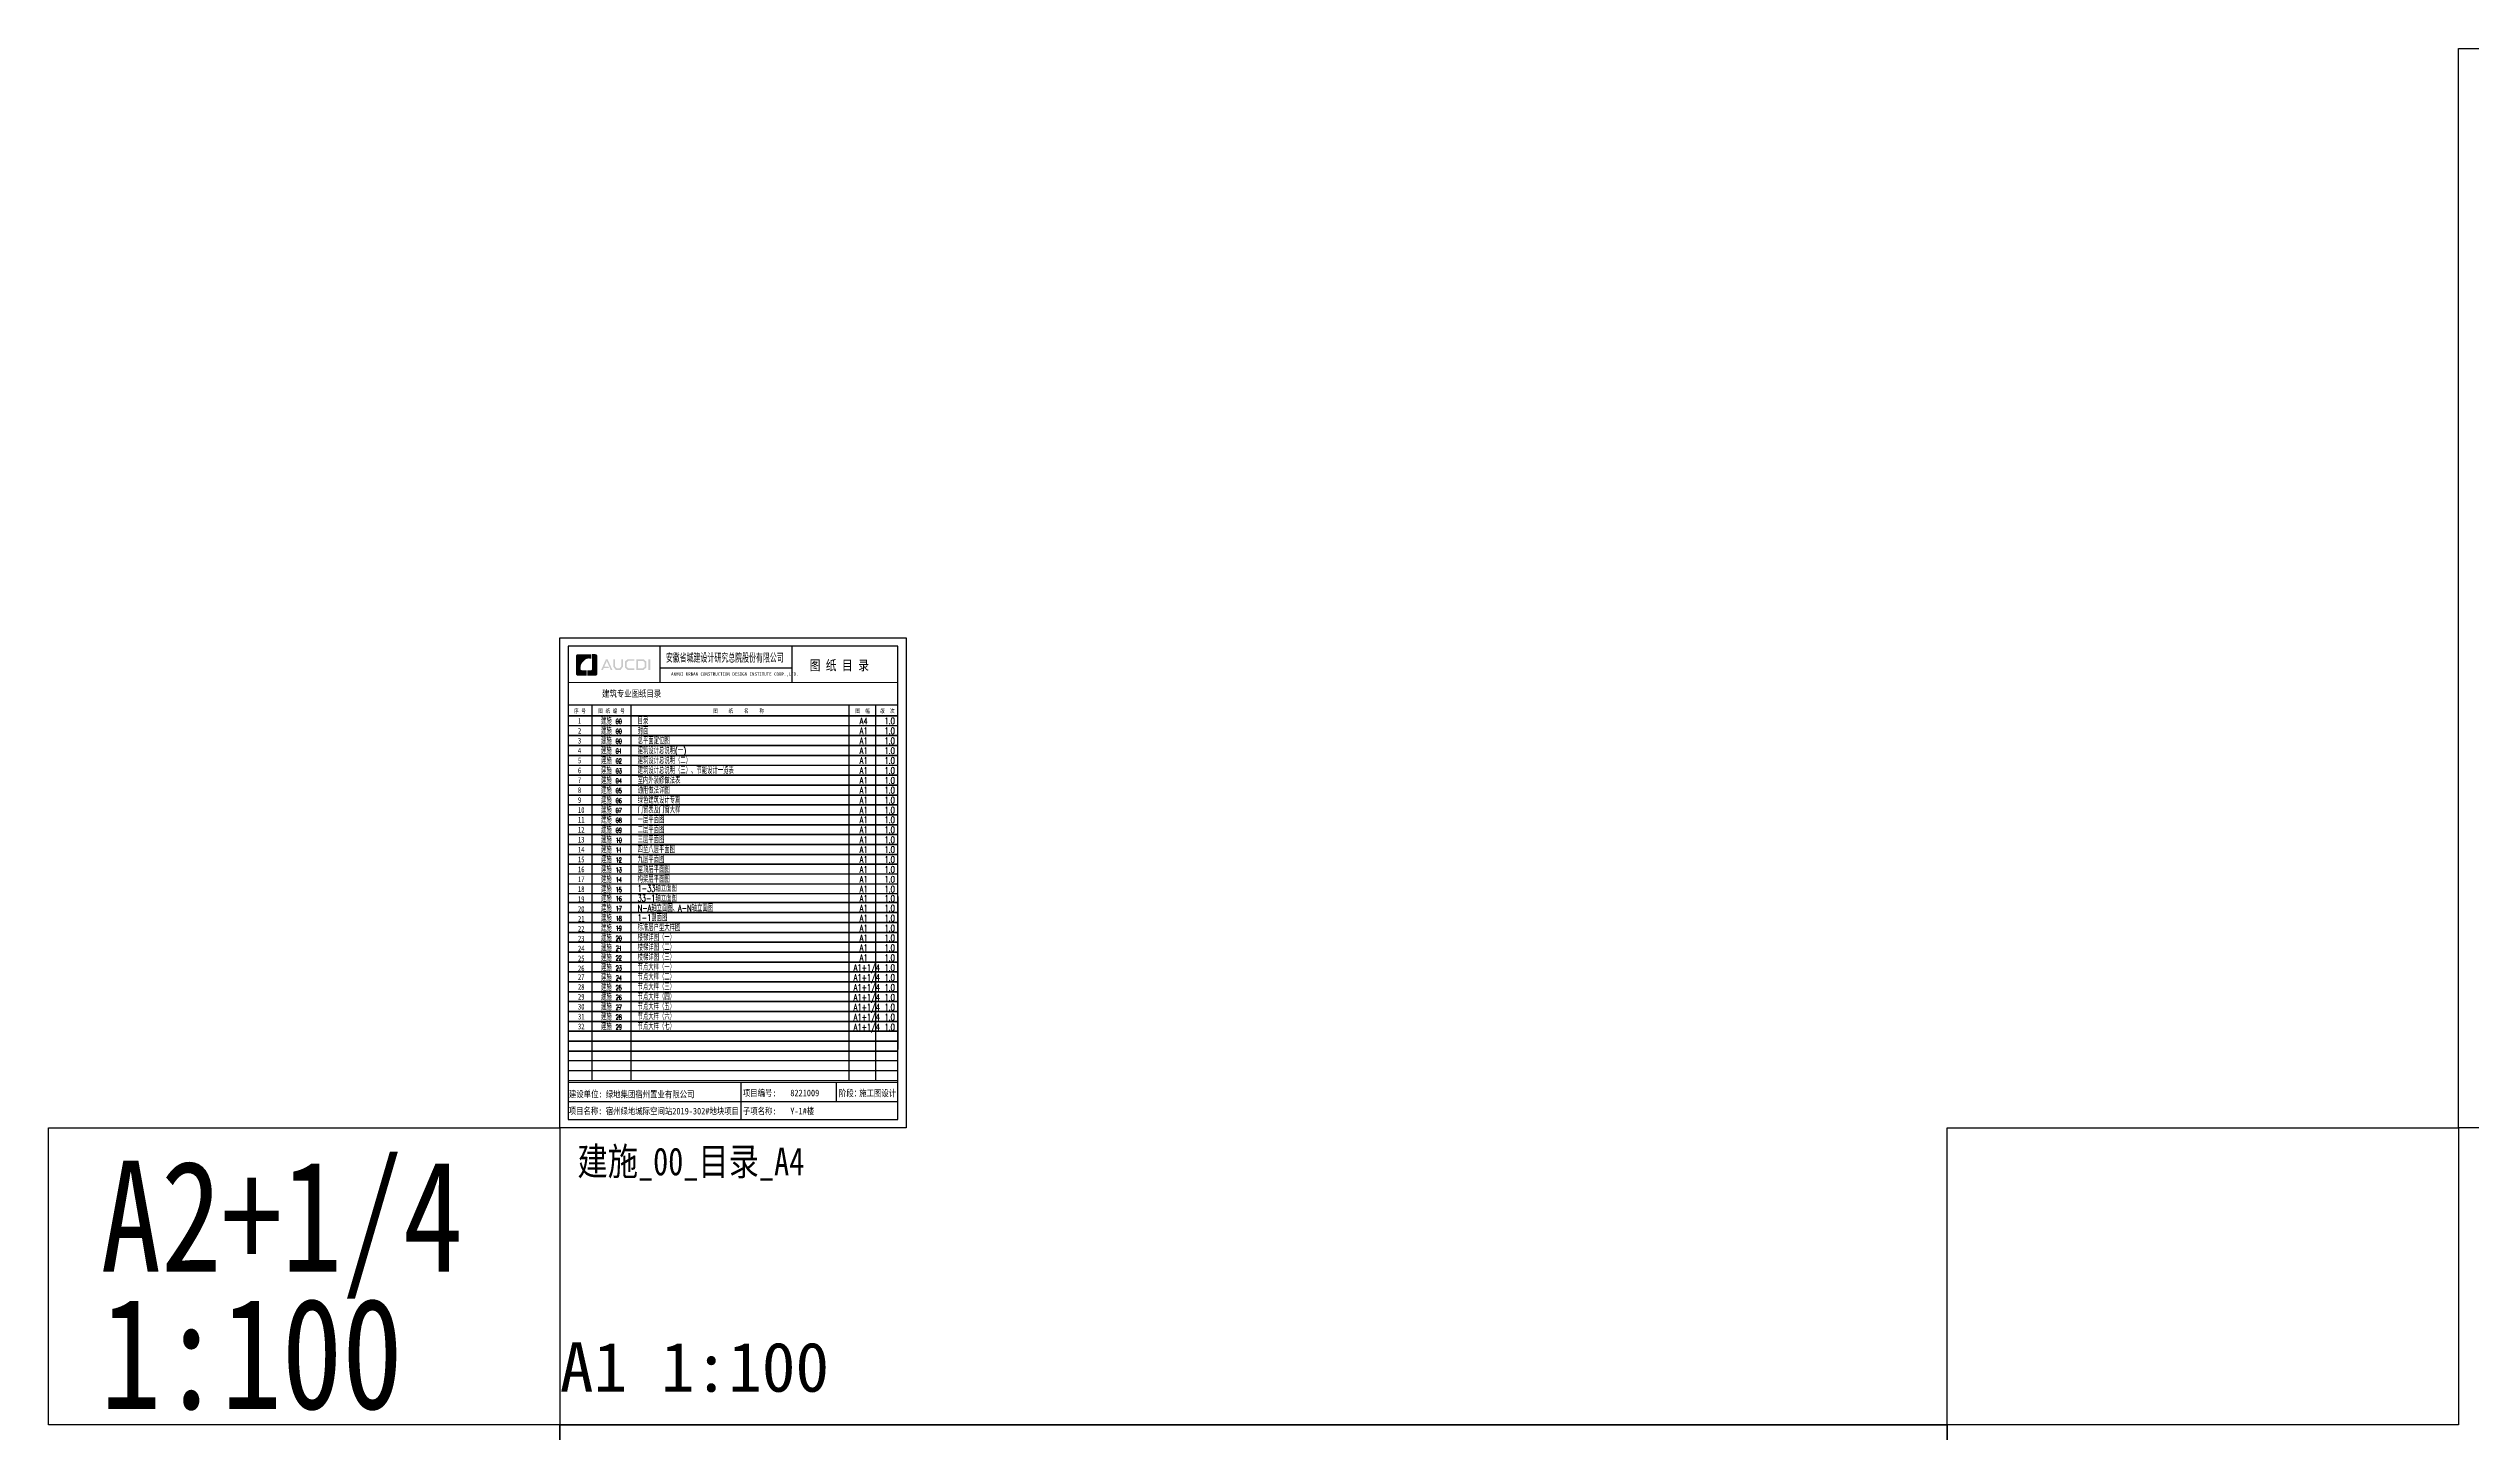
# Model space of a CAD drawing. Extents: x -518115 to 790560, y -210384 to 1628073.
# Drawn here: x 375314 to 522210, y 1323157 to 1407068 of the extents above; entities that cross this region are included whole.
import ezdxf

# ---------------------------------------------------------------- set-up
doc = ezdxf.new("R2010")
doc.units = 0
doc.header["$LTSCALE"] = 1000
doc.header["$MEASUREMENT"] = 0
for name, color, linetype in [('C-Sheet-图框', 101, 'Continuous'), ('PUB_TEXT', 4, 'Continuous'), ('图框', 140, 'Continuous'), ('图签文字', 147, 'Continuous'), ('导图字', 7, 'Continuous'), ('立面栏杆', 242, 'Continuous')]:
    doc.layers.add(name, color=color, linetype=linetype)
doc.layers.add('yichutu', color=7, linetype='Continuous', true_color=0xffffff, plot=False)
doc.styles.add('_HZTXT', font='txt.shx', dxfattribs={"width": 0.8, "bigfont": 'hztxt.shx'})
doc.styles.add('_TCH_LABEL', font='')
doc.styles.add('DIM_FONT', font='SIMPLEX.shx', dxfattribs={"width": 0.56})
doc.styles.add('STYLE111', font='', dxfattribs={"width": 0.7})
doc.styles.add('建筑图签-1', font='', dxfattribs={"width": 0.7})
doc.styles.add('黑体', font='')
doc.styles.get('_TCH_LABEL').set_extended_font_data('SimHei')
doc.styles.get('STYLE111').set_extended_font_data('SimHei')
doc.styles.get('建筑图签-1').set_extended_font_data('SimHei')
doc.styles.get('黑体').set_extended_font_data('SimHei')

# ---------------------------------------------------------------- blocks, each defined once
blk = doc.blocks.new('yct-841-594-84100-59399.9999999999-100-1000.0')
at = {"color": 7, "true_color": 0xffffff}
blk.add_lwpolyline([(0, -3549), (80358, -3549), (80358, 0), (0, 0)], close=True, dxfattribs=at)
at = {"layer": 'yichutu', "color": 7, "true_color": 0xffffff}
blk.add_lwpolyline([(0, 0), (0, 59400), (84100, 59400), (84100, 0)], close=True, dxfattribs=at)
at = {"layer": 'yichutu', "color": 7, "true_color": 0xffffff, "style": '_TCH_LABEL'}
blk.add_text('A1 1:100', height=3000, dxfattribs=at).set_placement((0, 61400))
blk = doc.blocks.new('院标1')
h = blk.add_hatch(color=150)
h.dxf.hatch_style = 1
h.set_gradient(color1=(33, 113, 253), color2=(33, 113, 253), tint=1, name='INVCURVED')
edge = h.paths.add_edge_path()
edge.add_spline(control_points=[(116373, 648379), (116379, 648379), (116382, 648379), (116391, 648379), (116391, 648379), (116391, 648379), (116616, 648379), (116616, 648379), (116616, 648379), (116616, 648379), (116616, 648054), (116616, 648054), (116616, 648054), (116616, 648054), (116108, 648054), (116108, 648054), (116108, 648054), (116028, 648054), (115963, 648111), (115963, 648199), (115963, 648199), (115963, 648199), (115963, 649215), (115963, 649215), (115963, 649215), (115963, 649295), (116018, 649360), (116108, 649360), (116108, 649360), (116108, 649360), (116897, 649360), (116897, 649360), (116897, 649360), (116897, 649360), (116897, 649080), (116897, 649080), (116897, 649080), (116897, 649080), (116566, 649140), (116356, 648859), (116356, 648859), (116245, 648719), (116240, 648545), (116247, 648466), (116247, 648466), (116254, 648386), (116247, 648466), (116247, 648466), (116247, 648466), (116247, 648466), (116258, 648374), (116373, 648379)], knot_values=[0, 0, 0, 0, 0.0714286, 0.0714286, 0.0714286, 0.1071429, 0.1428571, 0.1428571, 0.1428571, 0.1785714, 0.2142857, 0.2142857, 0.2142857, 0.25, 0.2857143, 0.2857143, 0.2857143, 0.3214286, 0.3571429, 0.3571429, 0.3571429, 0.3928571, 0.4285714, 0.4285714, 0.4285714, 0.4642857, 0.5, 0.5, 0.5, 0.5357143, 0.5714286, 0.5714286, 0.5714286, 0.6071429, 0.6428571, 0.6428571, 0.6428571, 0.6785714, 0.7142857, 0.7142857, 0.7142857, 0.75, 0.7857143, 0.7857143, 0.7857143, 0.8214286, 0.8571429, 0.8571429, 0.8571429, 0.9285714, 1, 1, 1, 1], degree=3, periodic=0)
h = blk.add_hatch(color=150)
h.dxf.hatch_style = 1
h.set_gradient(color1=(33, 113, 253), color2=(33, 113, 253), tint=1, name='INVCURVED')
edge = h.paths.add_edge_path()
edge.add_spline(control_points=[(117268, 649215), (117268, 649215), (117268, 648199), (117268, 648199), (117268, 648199), (117268, 648114), (117212, 648054), (117123, 648054), (117123, 648054), (117123, 648054), (116663, 648054), (116663, 648054), (116663, 648054), (116663, 648054), (116663, 648379), (116663, 648379), (116663, 648379), (116663, 648379), (116865, 648379), (116865, 648379), (116865, 648379), (116907, 648379), (116941, 648413), (116941, 648455), (116941, 648455), (116941, 648455), (116941, 649360), (116941, 649360), (116941, 649360), (116941, 649360), (117123, 649360), (117123, 649360), (117123, 649360), (117204, 649360), (117268, 649306), (117268, 649215)], knot_values=[0, 0, 0, 0, 0.1, 0.1, 0.1, 0.15, 0.2, 0.2, 0.2, 0.25, 0.3, 0.3, 0.3, 0.35, 0.4, 0.4, 0.4, 0.45, 0.5, 0.5, 0.5, 0.55, 0.6, 0.6, 0.6, 0.65, 0.7, 0.7, 0.7, 0.75, 0.8, 0.8, 0.8, 0.9, 1, 1, 1, 1], degree=3, periodic=0)

msp = doc.modelspace()

# ---------------------------------------------------------------- hatches: boundary and pattern name
h = msp.add_hatch(color=150)
h.dxf.hatch_style = 1
h.set_gradient(color1=(33, 113, 253), color2=(33, 113, 253), tint=1, name='INVCURVED')
edge = h.paths.add_edge_path()
edge.add_spline(control_points=[(408593.9, 1370202.2), (408593.9, 1370202.2), (408593.9, 1369186.7), (408593.9, 1369186.7), (408593.9, 1369186.7), (408593.9, 1369101.6), (408538.3, 1369041.3), (408448.5, 1369041.3), (408448.5, 1369041.3), (408448.5, 1369041.3), (407988.8, 1369041.3), (407988.8, 1369041.3), (407988.8, 1369041.3), (407988.8, 1369041.3), (407988.8, 1369366.3), (407988.8, 1369366.3), (407988.8, 1369366.3), (407988.8, 1369366.3), (408191.1, 1369366.3), (408191.1, 1369366.3), (408191.1, 1369366.3), (408233, 1369366.3), (408266.9, 1369400.3), (408266.9, 1369442), (408266.9, 1369442), (408266.9, 1369442), (408266.9, 1370347.6), (408266.9, 1370347.6), (408266.9, 1370347.6), (408266.9, 1370347.6), (408448.5, 1370347.6), (408448.5, 1370347.6), (408448.5, 1370347.6), (408530.2, 1370347.6), (408593.9, 1370293.7), (408593.9, 1370202.2)], knot_values=[0, 0, 0, 0, 0.1, 0.1, 0.1, 0.15, 0.2, 0.2, 0.2, 0.25, 0.3, 0.3, 0.3, 0.35, 0.4, 0.4, 0.4, 0.45, 0.5, 0.5, 0.5, 0.55, 0.6, 0.6, 0.6, 0.65, 0.7, 0.7, 0.7, 0.75, 0.8, 0.8, 0.8, 0.9, 1, 1, 1, 1], degree=3, periodic=0)
at = {"layer": '图签文字'}
h = msp.add_hatch(color=4, dxfattribs=at)
h.paths.add_polyline_path([(411685.2, 1370037.3), (411792, 1370037.3), (411792, 1369382.6), (411685.2, 1369382.6)])
h.paths.add_polyline_path([(411045.4, 1369938.1), (411045.4, 1369491.1), (411351.9, 1369491.1), (411457.4, 1369581.7), (411457.4, 1369852.6), (411355, 1369938.1)], flags=16)
h.paths.add_polyline_path([(410945, 1370038.5), (410945, 1369390.7), (411389, 1369390.7), (411557.8, 1369535.6), (411557.8, 1369899.5), (411391.5, 1370038.5)])
h.paths.add_polyline_path([(410823.6, 1370041.6), (410823.6, 1369943.6), (410477.5, 1369943.6), (410364.6, 1369849.3), (410364.6, 1369577.5), (410477.5, 1369490.6), (410825.4, 1369490.6), (410825.4, 1369387), (410431.3, 1369387), (410259.2, 1369535), (410259.2, 1369899.2), (410427.6, 1370041.6)])
h.paths.add_polyline_path([(409563.1, 1370040.1), (409665.6, 1370040.1), (409665.6, 1369606.1), (409762.5, 1369494.3), (409941.5, 1369494.3), (410038.4, 1369606.1), (410038.4, 1370040.1), (410135.4, 1370040.1), (410135.4, 1369574.4), (409995.6, 1369390), (409708.5, 1369390), (409563.1, 1369576.3)])
h.paths.add_polyline_path([(409111, 1370039), (409210.5, 1370039), (409501.1, 1369389.3), (409402.8, 1369389.3), (409163.6, 1369928.3), (409014.7, 1369598.3), (409245.6, 1369598.3), (409297, 1369500.4), (408973.2, 1369500.4), (408923.4, 1369387.5), (408818.7, 1369387.5)])

# ---------------------------------------------------------------- linework, layer by layer
msp.add_line((426814.1, 1355657.3), (426814.1, 1346382.3))
at = {"layer": '图框'}
for p, q in [((426814.1, 1370832.1), (406814.1, 1370832.1)), ((406814.1, 1370832.1), (406814.1, 1342132.1)), ((412407.4, 1368632.1), (412407.4, 1370832.1)), ((420398.2, 1368632.1), (420398.2, 1370832.1)), ((426814.1, 1342132.1), (426814.1, 1370832.1)), ((420377.1, 1369494.1), (412407.4, 1369494.1)), ((406814.1, 1367282.1), (426814.1, 1367282.1)), ((406814.1, 1367282.1), (406814.1, 1347482.1)), ((406814.1, 1367282.1), (406814.1, 1343282.1)), ((406814.1, 1366607.1), (426814.1, 1366607)), ((406814.1, 1366607.1), (426814.1, 1366607)), ((426814.1, 1366607), (406814.1, 1366607.1)), ((426814.1, 1366607), (406814.1, 1366607.1)), ((408258.3, 1367282.1), (408258.3, 1344482.1)), ((410615.5, 1367282.1), (410615.5, 1344482.1)), ((423825.7, 1367282.1), (423825.7, 1344482.1)), ((425459.9, 1367282.1), (425459.9, 1344482.1)), ((426814.1, 1366007), (406814.1, 1366007.1)), ((426814.1, 1365407), (406814.1, 1365407.1)), ((406814.1, 1365407.1), (426814.1, 1365407)), ((406814.1, 1365407.1), (426814.1, 1365407)), ((426814.1, 1365407), (406814.1, 1365407.1)), ((406814.1, 1364807.1), (426814.1, 1364807)), ((426814.1, 1364807), (406814.1, 1364807.1)), ((426814.1, 1364807), (406814.1, 1364807.1)), ((406814.1, 1364207.1), (426814.1, 1364207)), ((406814.1, 1364207.1), (426814.1, 1364207)), ((426814.1, 1364207), (406814.1, 1364207.1)), ((426814.1, 1364207), (406814.1, 1364207.1)), ((406814.1, 1363607.1), (426814.1, 1363607)), ((406814.1, 1363607.1), (426814.1, 1363607)), ((426814.1, 1363607), (406814.1, 1363607.1)), ((426814.1, 1363607), (406814.1, 1363607.1)), ((426814.1, 1363607), (406814.1, 1363607.1)), ((426814.1, 1363607), (406814.1, 1363607.1)), ((426814.1, 1363007), (406814.1, 1363007.1)), ((406814.1, 1363007.1), (426814.1, 1363007)), ((406814.1, 1363007.1), (426814.1, 1363007)), ((426814.1, 1363007), (406814.1, 1363007.1)), ((406814.1, 1362407.1), (426814.1, 1362407)), ((406814.1, 1362407.1), (426814.1, 1362407)), ((426814.1, 1362407), (406814.1, 1362407.1)), ((426814.1, 1362407), (406814.1, 1362407.1)), ((406814.1, 1361807.1), (426814.1, 1361807)), ((406814.1, 1361807.1), (426814.1, 1361807)), ((426814.1, 1361807), (406814.1, 1361807.1)), ((426814.1, 1361807), (406814.1, 1361807.1)), ((406814.1, 1361207.1), (426814.1, 1361207)), ((406814.1, 1361207.1), (426814.1, 1361207)), ((426814.1, 1361207), (406814.1, 1361207.1)), ((426814.1, 1361207), (406814.1, 1361207.1)), ((426814.1, 1361207), (406814.1, 1361207.1)), ((426814.1, 1361207), (406814.1, 1361207.1)), ((426814.1, 1360607), (406814.1, 1360607.1)), ((406814.1, 1360607.1), (426814.1, 1360607)), ((406814.1, 1360607.1), (426814.1, 1360607)), ((426814.1, 1360607), (406814.1, 1360607.1)), ((406814.1, 1360007.1), (426814.1, 1360007)), ((406814.1, 1360007.1), (426814.1, 1360007)), ((426814.1, 1360007), (406814.1, 1360007.1)), ((426814.1, 1360007), (406814.1, 1360007.1)), ((406814.1, 1359407.1), (426814.1, 1359407)), ((406814.1, 1359407.1), (426814.1, 1359407)), ((426814.1, 1359407), (406814.1, 1359407.1)), ((426814.1, 1359407), (406814.1, 1359407.1)), ((406814.1, 1358807.1), (426814.1, 1358807)), ((406814.1, 1358807.1), (426814.1, 1358807)), ((426814.1, 1358807), (406814.1, 1358807.1)), ((426814.1, 1358807), (406814.1, 1358807.1)), ((426814.1, 1358807), (406814.1, 1358807.1)), ((426814.1, 1358807), (406814.1, 1358807.1)), ((426814.1, 1358207), (406814.1, 1358207.1)), ((406814.1, 1358207.1), (426814.1, 1358207)), ((406814.1, 1358207.1), (426814.1, 1358207)), ((426814.1, 1358207), (406814.1, 1358207.1)), ((406814.1, 1357607.1), (426814.1, 1357607)), ((406814.1, 1357607.1), (426814.1, 1357607)), ((426814.1, 1357607), (406814.1, 1357607.1)), ((426814.1, 1357607), (406814.1, 1357607.1)), ((426814.1, 1357007), (406814.1, 1357007.1)), ((426814.1, 1356407), (406814.1, 1356407.1)), ((426814.1, 1355807.1), (406814.1, 1355807.1)), ((426814.1, 1355282.1), (406814.1, 1355282.1)), ((406814.1, 1355282.1), (426814.1, 1355282.1)), ((406814.1, 1355282.1), (426814.1, 1355282.1)), ((426814.1, 1355282.1), (406814.1, 1355282.1)), ((406814.1, 1354682.1), (426814.1, 1354682.1)), ((406814.1, 1354682.1), (426814.1, 1354682.1)), ((426814.1, 1354682.1), (406814.1, 1354682.1)), ((426814.1, 1354682.1), (406814.1, 1354682.1)), ((406814.1, 1354082.1), (426814.1, 1354082.1)), ((406814.1, 1354082.1), (426814.1, 1354082.1)), ((426814.1, 1354082.1), (406814.1, 1354082.1)), ((426814.1, 1354082.1), (406814.1, 1354082.1)), ((406814.1, 1353482.1), (426814.1, 1353482.1)), ((406814.1, 1353482.1), (426814.1, 1353482.1)), ((426814.1, 1353482.1), (406814.1, 1353482.1)), ((426814.1, 1353482.1), (406814.1, 1353482.1)), ((426814.1, 1353482.1), (406814.1, 1353482.1)), ((426814.1, 1353482.1), (406814.1, 1353482.1)), ((426814.1, 1352882.1), (406814.1, 1352882.1)), ((406814.1, 1352882.1), (426814.1, 1352882.1)), ((406814.1, 1352882.1), (426814.1, 1352882.1)), ((426814.1, 1352882.1), (406814.1, 1352882.1)), ((406814.1, 1352282.1), (426814.1, 1352282.1)), ((406814.1, 1352282.1), (426814.1, 1352282.1)), ((426814.1, 1352282.1), (406814.1, 1352282.1)), ((426814.1, 1352282.1), (406814.1, 1352282.1)), ((406814.1, 1351682.1), (426814.1, 1351682.1)), ((406814.1, 1351682.1), (426814.1, 1351682.1)), ((426814.1, 1351682.1), (406814.1, 1351682.1)), ((426814.1, 1351682.1), (406814.1, 1351682.1)), ((406814.1, 1351082.1), (426814.1, 1351082.1)), ((406814.1, 1351082.1), (426814.1, 1351082.1)), ((426814.1, 1351082.1), (406814.1, 1351082.1)), ((426814.1, 1351082.1), (406814.1, 1351082.1)), ((426814.1, 1351082.1), (406814.1, 1351082.1)), ((426814.1, 1351082.1), (406814.1, 1351082.1)), ((426814.1, 1350482.1), (406814.1, 1350482.1)), ((406814.1, 1350482.1), (426814.1, 1350482.1)), ((406814.1, 1350482.1), (426814.1, 1350482.1)), ((426814.1, 1350482.1), (406814.1, 1350482.1)), ((406814.1, 1349882.1), (426814.1, 1349882.1)), ((406814.1, 1349882.1), (426814.1, 1349882.1)), ((426814.1, 1349882.1), (406814.1, 1349882.1)), ((426814.1, 1349882.1), (406814.1, 1349882.1)), ((406814.1, 1349282.1), (426814.1, 1349282.1)), ((406814.1, 1349282.1), (426814.1, 1349282.1)), ((426814.1, 1349282.1), (406814.1, 1349282.1)), ((426814.1, 1349282.1), (406814.1, 1349282.1)), ((406814.1, 1348682.1), (426814.1, 1348682.1)), ((406814.1, 1348682.1), (426814.1, 1348682.1)), ((426814.1, 1348682.1), (406814.1, 1348682.1)), ((426814.1, 1348682.1), (406814.1, 1348682.1)), ((426814.1, 1348682.1), (406814.1, 1348682.1)), ((426814.1, 1348682.1), (406814.1, 1348682.1)), ((426814.1, 1348082.1), (406814.1, 1348082.1)), ((406814.1, 1348082.1), (426814.1, 1348082.1)), ((406814.1, 1348082.1), (426814.1, 1348082.1)), ((426814.1, 1348082.1), (406814.1, 1348082.1)), ((406814.1, 1347482.1), (426814.1, 1347482.1)), ((406814.1, 1347482.1), (426814.1, 1347482.1)), ((426814.1, 1347482.1), (406814.1, 1347482.1)), ((426814.1, 1347482.1), (406814.1, 1347482.1)), ((406814.1, 1346882.1), (426814.1, 1346882.1)), ((406814.1, 1346882.1), (426814.1, 1346882.1)), ((426814.1, 1346882.1), (406814.1, 1346882.1)), ((426814.1, 1346882.1), (406814.1, 1346882.1)), ((426814.1, 1346882.1), (406814.1, 1346882.1)), ((426814.1, 1346882.1), (406814.1, 1346882.1)), ((406814.1, 1346282.1), (426814.1, 1346282.1)), ((426814.1, 1346282.1), (406814.1, 1346282.1)), ((406814.1, 1346282.1), (426814.1, 1346282.1)), ((426814.1, 1346282.1), (406814.1, 1346282.1)), ((426814.1, 1345682.1), (406814.1, 1345682.1)), ((426814.1, 1345082.1), (406814.1, 1345082.1)), ((426814.1, 1344482.1), (406814.1, 1344482.1)), ((417284.5, 1344332.1), (417284.5, 1342132.1)), ((423058.9, 1344332.1), (423058.9, 1343232.2)), ((406814.1, 1343231), (426814.1, 1343232.5)), ((406814.1, 1342132.1), (426814.1, 1342132.1))]:
    msp.add_line(p, q, dxfattribs=at)
for points in [[(427314.1, 1371332.1), (427314.1, 1341632.1), (406314.1, 1341632.1), (406314.1, 1371332.1)], [(427314.1, 1371332.1), (427314.1, 1341632.1), (406314.1, 1341632.1), (406314.1, 1371332.1)], [(406814.1, 1342132.1), (426814.1, 1342132.1), (426814.1, 1370832.1), (406814.1, 1370832.1)], [(406314.1, 1264232.1), (490414.1, 1264232.1), (490414.1, 1323632.1), (406314.1, 1323632.1)]]:
    msp.add_lwpolyline(points, close=True, dxfattribs=at)
at = {"layer": '图框', "const_width": 56.2}
for points in [[(406814.1, 1368632.1), (426814.1, 1368632.1)], [(406814.1, 1344382.3), (426814.1, 1344382.3)]]:
    msp.add_lwpolyline(points, dxfattribs=at)
at = {"layer": '图框', "color": 2}
for points in [[(406314.1, 1323632.1), (375314.1, 1323632.1), (375314.1, 1341632.1), (406314.1, 1341632.1)], [(521414.1, 1323632.1), (490414.1, 1323632.1), (490414.1, 1341632.1), (521414.1, 1341632.1)]]:
    msp.add_lwpolyline(points, close=True, dxfattribs=at)
at = {"layer": '立面栏杆'}
msp.add_lwpolyline([(521414.1, 1407068.1), (687877.4, 1407068.1), (687877.4, 1341632.1), (521414.1, 1341632.1)], close=True, dxfattribs=at)

# ---------------------------------------------------------------- block references
msp.add_blockref('院标1', (291323.7, 720983.8))
at = {"layer": 'yichutu'}
msp.add_blockref('yct-841-594-84100-59399.9999999999-100-1000.0', (406314.1, 1264232.1), dxfattribs=at)

# ---------------------------------------------------------------- texts
at = {"layer": 'C-Sheet-图框', "color": 7, "linetype": 'Continuous', "style": 'STYLE111', "width": 0.7}
for s, p in [('1', (407411.7, 1366125.9)), ('4', (407411.7, 1364325.9)), ('3', (407411.7, 1364925.9)), ('2', (407411.7, 1365525.9)), ('5', (407411.7, 1363725.9)), ('6', (407411.7, 1363125.9)), ('8', (407411.7, 1361925.9)), ('7', (407411.7, 1362525.9)), ('9', (407411.7, 1361325.9)), ('10', (407411.7, 1360725.9)), ('11', (407411.7, 1360125.9)), ('12', (407411.7, 1359525.9)), ('13', (407411.7, 1358925.9)), ('14', (407411.7, 1358325.9)), ('15', (407411.7, 1357725.9)), ('16', (407411.7, 1357125.9)), ('17', (407411.7, 1356525.9)), ('18', (407411.7, 1355925.9)), ('20', (407411.7, 1354725.9)), ('21', (407411.7, 1354125.9)), ('19', (407411.7, 1355325.9)), ('22', (407411.7, 1353525.9)), ('23', (407411.7, 1352925.9)), ('24', (407411.7, 1352325.9)), ('25', (407411.7, 1351725.9)), ('26', (407411.7, 1351125.9)), ('27', (407411.7, 1350600.9)), ('28', (407411.7, 1350000.9)), ('30', (407411.7, 1348800.9)), ('31', (407411.7, 1348200.9)), ('29', (407411.7, 1349400.9)), ('32', (407411.7, 1347600.9))]:
    msp.add_text(s, height=350, dxfattribs=at).set_placement(p)
at = {"layer": 'PUB_TEXT', "linetype": 'Continuous', "style": '_HZTXT', "width": 0.6}
for p in [(408810.7, 1366084.3), (408810.7, 1365484.3), (408810.7, 1364884.3), (408810.7, 1364284.3), (408810.7, 1363684.3), (408810.7, 1363084.3), (408810.7, 1362484.3), (408810.7, 1361884.3), (408810.7, 1361284.3), (408810.7, 1360684.3), (408810.7, 1360084.3), (408810.7, 1359484.3), (408810.7, 1358884.3), (408810.7, 1358284.3), (408810.7, 1357684.3), (408810.7, 1357084.3), (408810.7, 1356484.3), (408810.7, 1355884.3), (408810.7, 1355335.7), (408810.7, 1354735.7), (408810.7, 1354135.7), (408810.7, 1353535.7), (408810.7, 1352935.7), (408810.7, 1352335.7), (408810.7, 1351735.7), (408810.7, 1351135.7), (408810.7, 1350535.7), (408810.7, 1349935.7), (408810.7, 1349361), (408810.7, 1348759.3), (408810.7, 1348159.3), (408810.7, 1347559.3)]:
    msp.add_text('建施 - ', height=400, dxfattribs=at).set_placement(p)
at = {"layer": 'PUB_TEXT', "color": 1, "linetype": 'Continuous', "width": 0.6}
for s, height, style, p in [('00', 300, 'DIM_FONT', (409700.5, 1366118.4)), ('1.0', 400, '_HZTXT', (425996.3, 1366096.1)), ('00', 300, 'DIM_FONT', (409700.5, 1365518.4)), ('00', 300, 'DIM_FONT', (409700.5, 1364918.4)), ('1.0', 400, '_HZTXT', (425996.3, 1365496.1)), ('1.0', 400, '_HZTXT', (425996.3, 1364896.1)), ('1.0', 400, '_HZTXT', (425996.3, 1364296.1)), ('01', 300, 'DIM_FONT', (409700.5, 1364318.4)), ('02', 300, 'DIM_FONT', (409700.5, 1363718.4)), ('03', 300, 'DIM_FONT', (409700.5, 1363118.4)), ('1.0', 400, '_HZTXT', (425996.3, 1363696.1)), ('1.0', 400, '_HZTXT', (425996.3, 1363096.1)), ('04', 300, 'DIM_FONT', (409700.5, 1362518.4)), ('05', 300, 'DIM_FONT', (409700.5, 1361918.4)), ('1.0', 400, '_HZTXT', (425996.3, 1362496.1)), ('1.0', 400, '_HZTXT', (425996.3, 1361896.1)), ('06', 300, 'DIM_FONT', (409700.5, 1361318.4)), ('07', 300, 'DIM_FONT', (409700.5, 1360718.4)), ('08', 300, 'DIM_FONT', (409700.5, 1360118.4)), ('1.0', 400, '_HZTXT', (425996.3, 1361296.1)), ('1.0', 400, '_HZTXT', (425996.3, 1360696.1)), ('1.0', 400, '_HZTXT', (425996.3, 1360096.1)), ('09', 300, 'DIM_FONT', (409700.5, 1359518.4)), ('10', 300, 'DIM_FONT', (409700.5, 1358918.4)), ('1.0', 400, '_HZTXT', (425996.3, 1359496.1)), ('1.0', 400, '_HZTXT', (425996.3, 1358896.1)), ('11', 300, 'DIM_FONT', (409700.5, 1358318.4)), ('12', 300, 'DIM_FONT', (409700.5, 1357718.4)), ('13', 300, 'DIM_FONT', (409700.5, 1357118.4)), ('1.0', 400, '_HZTXT', (425996.3, 1358296.1)), ('1.0', 400, '_HZTXT', (425996.3, 1357696.1)), ('1.0', 400, '_HZTXT', (425996.3, 1357096.1)), ('14', 300, 'DIM_FONT', (409700.5, 1356518.4)), ('15', 300, 'DIM_FONT', (409700.5, 1355918.4)), ('1.0', 400, '_HZTXT', (425996.3, 1356496.1)), ('1.0', 400, '_HZTXT', (425996.3, 1355896.1)), ('16', 300, 'DIM_FONT', (409700.5, 1355369.9)), ('17', 300, 'DIM_FONT', (409700.5, 1354769.9)), ('18', 300, 'DIM_FONT', (409700.5, 1354169.9)), ('1.0', 400, '_HZTXT', (425996.3, 1355340.6)), ('1.0', 400, '_HZTXT', (425996.3, 1354740.6)), ('1.0', 400, '_HZTXT', (425996.3, 1354140.6)), ('20', 300, 'DIM_FONT', (409700.5, 1352969.9)), ('19', 300, 'DIM_FONT', (409700.5, 1353569.9)), ('1.0', 400, '_HZTXT', (425996.3, 1353540.6)), ('1.0', 400, '_HZTXT', (425996.3, 1352940.6)), ('21', 300, 'DIM_FONT', (409700.5, 1352369.9)), ('22', 300, 'DIM_FONT', (409700.5, 1351769.9)), ('23', 300, 'DIM_FONT', (409700.5, 1351169.9)), ('1.0', 400, '_HZTXT', (425996.3, 1352340.6)), ('1.0', 400, '_HZTXT', (425996.3, 1351740.6)), ('1.0', 400, '_HZTXT', (425996.3, 1351140.6)), ('24', 300, 'DIM_FONT', (409700.5, 1350569.9)), ('25', 300, 'DIM_FONT', (409700.5, 1349969.9)), ('1.0', 400, '_HZTXT', (425996.3, 1350540.6)), ('1.0', 400, '_HZTXT', (425996.3, 1349940.6)), ('26', 300, 'DIM_FONT', (409700.5, 1349395.1)), ('27', 300, 'DIM_FONT', (409700.5, 1348793.4)), ('1.0', 400, '_HZTXT', (425996.3, 1349340.6)), ('1.0', 400, '_HZTXT', (425996.3, 1348740.6)), ('1.0', 400, '_HZTXT', (425996.3, 1348140.6)), ('28', 300, 'DIM_FONT', (409700.5, 1348193.4)), ('29', 300, 'DIM_FONT', (409700.5, 1347593.4)), ('1.0', 400, '_HZTXT', (425996.3, 1347540.6))]:
    msp.add_text(s, height=height, dxfattribs=dict(at, style=style)).set_placement(p)
at = {"layer": 'PUB_TEXT', "color": 7, "linetype": 'Continuous', "style": '_HZTXT', "width": 0.6}
for s, p in [('目录', (411030.7, 1366096.1)), ('A4', (424496.7, 1366096.1)), ('封面', (411030.7, 1365496.1)), ('建筑设计总说明(一)', (411030.7, 1364296.1)), ('总平面定位图', (411030.7, 1364896.1)), ('A1', (424496.7, 1365496.1)), ('A1', (424496.7, 1364896.1)), ('A1', (424496.7, 1364296.1)), ('建筑设计总说明（二）', (411030.7, 1363696.1)), ('建筑设计总说明（三）、节能设计一览表', (411030.7, 1363096.1)), ('A1', (424496.7, 1363696.1)), ('A1', (424496.7, 1363096.1)), ('绿色建筑设计专篇', (411030.7, 1361296.1)), ('通用做法详图', (411030.7, 1361896.1)), ('室内外装修做法表', (411030.7, 1362496.1)), ('A1', (424496.7, 1362496.1)), ('A1', (424496.7, 1361896.1)), ('一层平面图', (411030.7, 1360096.1)), ('门窗表及门窗大样', (411030.7, 1360696.1)), ('A1', (424496.7, 1361296.1)), ('A1', (424496.7, 1360696.1)), ('A1', (424496.7, 1360096.1)), ('二层平面图', (411030.7, 1359496.1)), ('三层平面图', (411030.7, 1358896.1)), ('A1', (424496.7, 1359496.1)), ('A1', (424496.7, 1358896.1)), ('九层平面图', (411030.7, 1357696.1)), ('屋顶层平面图', (411030.7, 1357096.1)), ('四至八层平面图', (411030.7, 1358296.1)), ('A1', (424496.7, 1358296.1)), ('A1', (424496.7, 1357696.1)), ('A1', (424496.7, 1357096.1)), ('构架层平面图', (411030.7, 1356496.1)), ('1-33轴立面图', (411030.7, 1355947.5)), ('A1', (424496.7, 1356496.1)), ('A1', (424496.7, 1355896.1)), ('33-1轴立面图', (411030.7, 1355347.5)), ('N-A轴立面图、A-N轴立面图', (411030.7, 1354747.5)), ('1-1剖面图', (411030.7, 1354171.1)), ('A1', (424496.7, 1355340.6)), ('A1', (424496.7, 1354740.6)), ('A1', (424496.7, 1354140.6)), ('标准层户型大样图', (411030.7, 1353571.1)), ('楼梯详图（一）', (411030.7, 1352971.1)), ('A1', (424496.7, 1353540.6)), ('A1', (424496.7, 1352940.6)), ('楼梯详图（二）', (411030.7, 1352371.1)), ('楼梯详图（三）', (411030.7, 1351771.1)), ('节点大样（一）', (411030.7, 1351171.1)), ('A1+1/4', (424128.4, 1351140.6)), ('A1', (424496.7, 1352340.6)), ('A1', (424496.7, 1351740.6)), ('节点大样（二）', (411030.7, 1350571.1)), ('节点大样（三）', (411030.7, 1349971.1)), ('A1+1/4', (424128.4, 1350540.6)), ('A1+1/4', (424128.4, 1349940.6)), ('节点大样（四）', (411030.7, 1349371.1)), ('节点大样（五）', (411030.7, 1348771.1)), ('节点大样（六）', (411030.7, 1348171.1)), ('A1+1/4', (424128.4, 1349340.6)), ('A1+1/4', (424128.4, 1348740.6)), ('A1+1/4', (424128.4, 1348140.6)), ('节点大样（七）', (411030.7, 1347571.1)), ('A1+1/4', (424128.4, 1347540.6))]:
    msp.add_text(s, height=400, dxfattribs=at).set_placement(p)
at = {"layer": '图框', "color": 2, "style": '黑体', "width": 0.8}
for s, p in [('A2+1/4', (378477.3, 1332914.8)), ('1:100', (378477.3, 1324588.7))]:
    msp.add_text(s, height=6729.45, dxfattribs=at).set_placement(p)
at = {"layer": '图签文字', "color": 7, "style": '建筑图签-1'}
for s, height, width, p in [('安徽省城建设计研究总院股份有限公司', 500, 0.6, (412744.7, 1369886.5)), ('图 纸 目 录', 600, 0.8, (421457, 1369372.5)), ('建筑专业图纸目录', 400, 0.8, (408876.2, 1367757.6)), ('序 号', 250, 0.8, (407176.5, 1366783.2)), ('图 纸 编 号', 250, 0.8, (408644.2, 1366783.2)), ('图    纸    名    称', 250, 0.8, (415611.2, 1366783.2)), ('图  幅', 250, 0.8, (424229.8, 1366783.2)), ('版  次', 250, 0.8, (425726.3, 1366783.2)), (' 建设单位: ', 400, 0.8, (406617.9, 1343481)), ('项目名称:', 400, 0.8, (406851.4, 1342458.6)), ('项目编号:', 400, 0.8, (417412, 1343546)), ('子项名称:', 400, 0.8, (417412, 1342446.2)), ('阶段：', 400, 0.8, (423231.6, 1343533.6))]:
    msp.add_text(s, height=height, dxfattribs=dict(at, width=width)).set_placement(p)
at = {"layer": '图签文字', "color": 7, "linetype": 'Continuous', "style": '建筑图签-1', "width": 0.91}
msp.add_text('ANHUI URBAN CONSTRUCTION DESIGN INSTITUTE CORP.,LTD.', height=200, dxfattribs=at).set_placement((413060.8, 1369040))
at = {"layer": '图签文字', "color": 6, "style": '建筑图签-1', "width": 0.8}
for s, p in [('宿州绿地城际空间站2019-302#地块项目', (409100.7, 1342443.3)), ('绿地集团宿州置业有限公司', (409100.7, 1343465.9)), ('8221009', (420288.4, 1343546)), ('施工图设计', (424464.3, 1343533.6))]:
    msp.add_text(s, height=400, dxfattribs=at).set_placement(p)
at = {"layer": '图签文字', "color": 2, "style": '建筑图签-1', "width": 0.8}
msp.add_text('Y-1#楼', height=400, dxfattribs=at).set_placement((420288.4, 1342446))
at = {"layer": '导图字', "color": 1, "style": '黑体', "width": 0.8}
msp.add_text('建施_00_目录_A4', height=1682.363, dxfattribs=at).set_placement((407382.8, 1338753.3))

doc.saveas('drawing.dxf')
